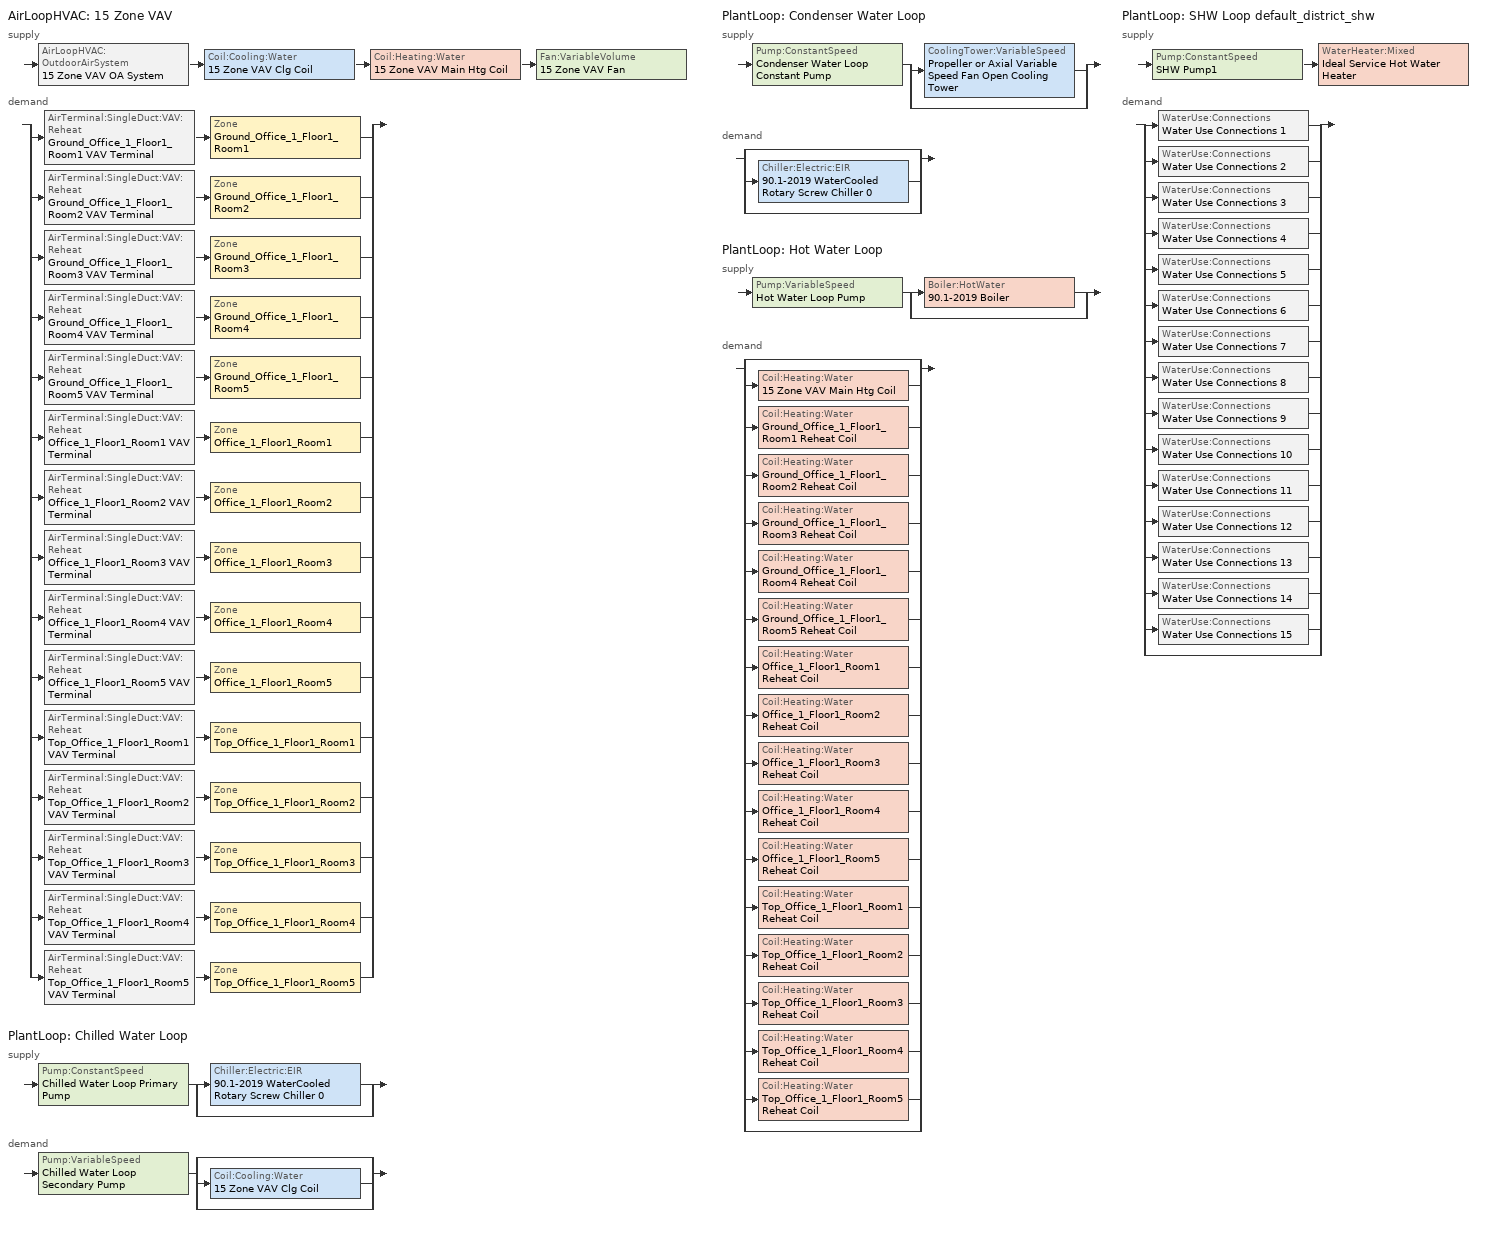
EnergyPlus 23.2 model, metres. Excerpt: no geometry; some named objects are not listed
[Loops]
AirLoopHVAC '15 Zone VAV'
 supply: AirLoopHVAC:OutdoorAirSystem '15 Zone VAV OA System' > Coil:Cooling:Water '15 Zone VAV Clg Coil' > Coil:Heating:Water '15 Zone VAV Main Htg Coil' > Fan:VariableVolume '15 Zone VAV Fan'
 demand: split
  | AirTerminal:SingleDuct:VAV:Reheat 'Ground_Office_1_Floor1_Room1 VAV Terminal' > Zone 'Ground_Office_1_Floor1_Room1'
  | AirTerminal:SingleDuct:VAV:Reheat 'Ground_Office_1_Floor1_Room2 VAV Terminal' > Zone 'Ground_Office_1_Floor1_Room2'
  | AirTerminal:SingleDuct:VAV:Reheat 'Ground_Office_1_Floor1_Room3 VAV Terminal' > Zone 'Ground_Office_1_Floor1_Room3'
  | AirTerminal:SingleDuct:VAV:Reheat 'Ground_Office_1_Floor1_Room4 VAV Terminal' > Zone 'Ground_Office_1_Floor1_Room4'
  | AirTerminal:SingleDuct:VAV:Reheat 'Ground_Office_1_Floor1_Room5 VAV Terminal' > Zone 'Ground_Office_1_Floor1_Room5'
  | AirTerminal:SingleDuct:VAV:Reheat 'Office_1_Floor1_Room1 VAV Terminal' > Zone 'Office_1_Floor1_Room1'
  | AirTerminal:SingleDuct:VAV:Reheat 'Office_1_Floor1_Room2 VAV Terminal' > Zone 'Office_1_Floor1_Room2'
  | AirTerminal:SingleDuct:VAV:Reheat 'Office_1_Floor1_Room3 VAV Terminal' > Zone 'Office_1_Floor1_Room3'
  | AirTerminal:SingleDuct:VAV:Reheat 'Office_1_Floor1_Room4 VAV Terminal' > Zone 'Office_1_Floor1_Room4'
  | AirTerminal:SingleDuct:VAV:Reheat 'Office_1_Floor1_Room5 VAV Terminal' > Zone 'Office_1_Floor1_Room5'
  | AirTerminal:SingleDuct:VAV:Reheat 'Top_Office_1_Floor1_Room1 VAV Terminal' > Zone 'Top_Office_1_Floor1_Room1'
  | AirTerminal:SingleDuct:VAV:Reheat 'Top_Office_1_Floor1_Room2 VAV Terminal' > Zone 'Top_Office_1_Floor1_Room2'
  | AirTerminal:SingleDuct:VAV:Reheat 'Top_Office_1_Floor1_Room3 VAV Terminal' > Zone 'Top_Office_1_Floor1_Room3'
  | AirTerminal:SingleDuct:VAV:Reheat 'Top_Office_1_Floor1_Room4 VAV Terminal' > Zone 'Top_Office_1_Floor1_Room4'
  | AirTerminal:SingleDuct:VAV:Reheat 'Top_Office_1_Floor1_Room5 VAV Terminal' > Zone 'Top_Office_1_Floor1_Room5'
PlantLoop 'Chilled Water Loop'
 supply: Pump:ConstantSpeed 'Chilled Water Loop Primary Pump' > split
  | Chiller:Electric:EIR '90.1-2019 WaterCooled  Rotary Screw Chiller 0'
  | bypass
 demand: Pump:VariableSpeed 'Chilled Water Loop Secondary Pump' > split
  | bypass
  | Coil:Cooling:Water '15 Zone VAV Clg Coil'
  | bypass
PlantLoop 'Condenser Water Loop'
 supply: Pump:ConstantSpeed 'Condenser Water Loop Constant Pump' > split
  | CoolingTower:VariableSpeed 'Propeller or Axial Variable Speed Fan Open Cooling Tower'
  | bypass
 demand: split
  | bypass
  | Chiller:Electric:EIR '90.1-2019 WaterCooled  Rotary Screw Chiller 0'
  | bypass
PlantLoop 'Hot Water Loop'
 supply: Pump:VariableSpeed 'Hot Water Loop Pump' > split
  | Boiler:HotWater '90.1-2019 Boiler'
  | bypass
 demand: split
  | bypass
  | Coil:Heating:Water '15 Zone VAV Main Htg Coil'
  | Coil:Heating:Water 'Ground_Office_1_Floor1_Room1 Reheat Coil'
  | Coil:Heating:Water 'Ground_Office_1_Floor1_Room2 Reheat Coil'
  | Coil:Heating:Water 'Ground_Office_1_Floor1_Room3 Reheat Coil'
  | Coil:Heating:Water 'Ground_Office_1_Floor1_Room4 Reheat Coil'
  | Coil:Heating:Water 'Ground_Office_1_Floor1_Room5 Reheat Coil'
  | Coil:Heating:Water 'Office_1_Floor1_Room1 Reheat Coil'
  | Coil:Heating:Water 'Office_1_Floor1_Room2 Reheat Coil'
  | Coil:Heating:Water 'Office_1_Floor1_Room3 Reheat Coil'
  | Coil:Heating:Water 'Office_1_Floor1_Room4 Reheat Coil'
  | Coil:Heating:Water 'Office_1_Floor1_Room5 Reheat Coil'
  | Coil:Heating:Water 'Top_Office_1_Floor1_Room1 Reheat Coil'
  | Coil:Heating:Water 'Top_Office_1_Floor1_Room2 Reheat Coil'
  | Coil:Heating:Water 'Top_Office_1_Floor1_Room3 Reheat Coil'
  | Coil:Heating:Water 'Top_Office_1_Floor1_Room4 Reheat Coil'
  | Coil:Heating:Water 'Top_Office_1_Floor1_Room5 Reheat Coil'
  | bypass
PlantLoop 'SHW Loop default_district_shw'
 supply: Pump:ConstantSpeed 'SHW Pump1' > WaterHeater:Mixed 'Ideal Service Hot Water Heater'
 demand: split
  | WaterUse:Connections 'Water Use Connections 1'
  | WaterUse:Connections 'Water Use Connections 2'
  | WaterUse:Connections 'Water Use Connections 3'
  | WaterUse:Connections 'Water Use Connections 4'
  | WaterUse:Connections 'Water Use Connections 5'
  | WaterUse:Connections 'Water Use Connections 6'
  | WaterUse:Connections 'Water Use Connections 7'
  | WaterUse:Connections 'Water Use Connections 8'
  | WaterUse:Connections 'Water Use Connections 9'
  | WaterUse:Connections 'Water Use Connections 10'
  | WaterUse:Connections 'Water Use Connections 11'
  | WaterUse:Connections 'Water Use Connections 12'
  | WaterUse:Connections 'Water Use Connections 13'
  | WaterUse:Connections 'Water Use Connections 14'
  | WaterUse:Connections 'Water Use Connections 15'
  | bypass
[ZoneControl:Thermostat] Temperature Difference Between Cutout And Setpoint {deltaC}=0
Name | Zone or ZoneList | Control Type Schedule | Control 1
Ground_Office_1_Floor1_Room1 Thermostat | Ground_Office_1_Floor1_Room1 | Ground_Office_1_Floor1_Room1 Thermostat Schedule | MediumOffice Building_Setpoint
Ground_Office_1_Floor1_Room2 Thermostat | Ground_Office_1_Floor1_Room2 | Ground_Office_1_Floor1_Room2 Thermostat Schedule | MediumOffice Building_Setpoint 1
Ground_Office_1_Floor1_Room3 Thermostat | Ground_Office_1_Floor1_Room3 | Ground_Office_1_Floor1_Room3 Thermostat Schedule | MediumOffice Building_Setpoint 2
Ground_Office_1_Floor1_Room4 Thermostat | Ground_Office_1_Floor1_Room4 | Ground_Office_1_Floor1_Room4 Thermostat Schedule | MediumOffice Building_Setpoint 3
Ground_Office_1_Floor1_Room5 Thermostat | Ground_Office_1_Floor1_Room5 | Ground_Office_1_Floor1_Room5 Thermostat Schedule | MediumOffice Building_Setpoint 4
Office_1_Floor1_Room1 Thermostat | Office_1_Floor1_Room1 | Office_1_Floor1_Room1 Thermostat Schedule | MediumOffice Building_Setpoint 5
Office_1_Floor1_Room2 Thermostat | Office_1_Floor1_Room2 | Office_1_Floor1_Room2 Thermostat Schedule | MediumOffice Building_Setpoint 6
Office_1_Floor1_Room3 Thermostat | Office_1_Floor1_Room3 | Office_1_Floor1_Room3 Thermostat Schedule | MediumOffice Building_Setpoint 7
Office_1_Floor1_Room4 Thermostat | Office_1_Floor1_Room4 | Office_1_Floor1_Room4 Thermostat Schedule | MediumOffice Building_Setpoint 8
Office_1_Floor1_Room5 Thermostat | Office_1_Floor1_Room5 | Office_1_Floor1_Room5 Thermostat Schedule | MediumOffice Building_Setpoint 9
Top_Office_1_Floor1_Room1 Thermostat | Top_Office_1_Floor1_Room1 | Top_Office_1_Floor1_Room1 Thermostat Schedule | MediumOffice Building_Setpoint 10
Top_Office_1_Floor1_Room2 Thermostat | Top_Office_1_Floor1_Room2 | Top_Office_1_Floor1_Room2 Thermostat Schedule | MediumOffice Building_Setpoint 11
Top_Office_1_Floor1_Room3 Thermostat | Top_Office_1_Floor1_Room3 | Top_Office_1_Floor1_Room3 Thermostat Schedule | MediumOffice Building_Setpoint 12
Top_Office_1_Floor1_Room4 Thermostat | Top_Office_1_Floor1_Room4 | Top_Office_1_Floor1_Room4 Thermostat Schedule | MediumOffice Building_Setpoint 13
Top_Office_1_Floor1_Room5 Thermostat | Top_Office_1_Floor1_Room5 | Top_Office_1_Floor1_Room5 Thermostat Schedule | MediumOffice Building_Setpoint 14
[ThermostatSetpoint:DualSetpoint] Heating Setpoint Temperature Schedule=MediumOffice Building_Setpoint_HtgSetp Schedule; Cooling Setpoint Temperature Schedule=MediumOffice Building_Setpoint_ClgSetp Schedule
MediumOffice Building_Setpoint; MediumOffice Building_Setpoint 1; MediumOffice Building_Setpoint 2; MediumOffice Building_Setpoint 3; MediumOffice Building_Setpoint 4; MediumOffice Building_Setpoint 5; MediumOffice Building_Setpoint 6; MediumOffice Building_Setpoint 7; MediumOffice Building_Setpoint 8; MediumOffice Building_Setpoint 9; MediumOffice Building_Setpoint 10; MediumOffice Building_Setpoint 11; MediumOffice Building_Setpoint 12; MediumOffice Building_Setpoint 13; MediumOffice Building_Setpoint 14
[AirTerminal:SingleDuct:VAV:Reheat] Availability Schedule=Always On Discrete; Maximum Air Flow Rate {m3/s}=Autosize; Zone Minimum Air Flow Input Method=Constant; Constant Minimum Air Flow Fraction=0.2; Fixed Minimum Air Flow Rate {m3/s}=0; Maximum Hot Water or Steam Flow Rate {m3/s}=Autosize; Minimum Hot Water or Steam Flow Rate {m3/s}=0; Convergence Tolerance=0.001; Damper Heating Action=Normal; Maximum Flow per Zone Floor Area During Reheat {m3/s-m2}=Autocalculate; Maximum Flow Fraction During Reheat=Autocalculate; Maximum Reheat Air Temperature {C}=40
Name | Reheat Coil
Ground_Office_1_Floor1_Room1 VAV Terminal | Ground_Office_1_Floor1_Room1 Reheat Coil
Ground_Office_1_Floor1_Room2 VAV Terminal | Ground_Office_1_Floor1_Room2 Reheat Coil
Ground_Office_1_Floor1_Room3 VAV Terminal | Ground_Office_1_Floor1_Room3 Reheat Coil
Ground_Office_1_Floor1_Room4 VAV Terminal | Ground_Office_1_Floor1_Room4 Reheat Coil
Ground_Office_1_Floor1_Room5 VAV Terminal | Ground_Office_1_Floor1_Room5 Reheat Coil
Office_1_Floor1_Room1 VAV Terminal | Office_1_Floor1_Room1 Reheat Coil
Office_1_Floor1_Room2 VAV Terminal | Office_1_Floor1_Room2 Reheat Coil
Office_1_Floor1_Room3 VAV Terminal | Office_1_Floor1_Room3 Reheat Coil
Office_1_Floor1_Room4 VAV Terminal | Office_1_Floor1_Room4 Reheat Coil
Office_1_Floor1_Room5 VAV Terminal | Office_1_Floor1_Room5 Reheat Coil
Top_Office_1_Floor1_Room1 VAV Terminal | Top_Office_1_Floor1_Room1 Reheat Coil
Top_Office_1_Floor1_Room2 VAV Terminal | Top_Office_1_Floor1_Room2 Reheat Coil
Top_Office_1_Floor1_Room3 VAV Terminal | Top_Office_1_Floor1_Room3 Reheat Coil
Top_Office_1_Floor1_Room4 VAV Terminal | Top_Office_1_Floor1_Room4 Reheat Coil
Top_Office_1_Floor1_Room5 VAV Terminal | Top_Office_1_Floor1_Room5 Reheat Coil
[Coil:Heating:Water] Availability Schedule=Always On Discrete; U-Factor Times Area Value {W/K}=Autosize; Maximum Water Flow Rate {m3/s}=Autosize; Performance Input Method=UFactorTimesAreaAndDesignWaterFlowRate; Rated Capacity {W}=Autosize; Rated Inlet Water Temperature {C}=82.2222; Rated Outlet Water Temperature {C}=71.1111; Rated Ratio for Air and Water Convection=0.5
Name | Rated Inlet Air Temperature {C} | Rated Outlet Air Temperature {C}
Ground_Office_1_Floor1_Room1 Reheat Coil; Ground_Office_1_Floor1_Room2 Reheat Coil; Ground_Office_1_Floor1_Room3 Reheat Coil; Ground_Office_1_Floor1_Room4 Reheat Coil; Ground_Office_1_Floor1_Room5 Reheat Coil; Office_1_Floor1_Room1 Reheat Coil; Office_1_Floor1_Room2 Reheat Coil; Office_1_Floor1_Room3 Reheat Coil; Office_1_Floor1_Room4 Reheat Coil; Office_1_Floor1_Room5 Reheat Coil; Top_Office_1_Floor1_Room1 Reheat Coil; Top_Office_1_Floor1_Room2 Reheat Coil; Top_Office_1_Floor1_Room3 Reheat Coil; Top_Office_1_Floor1_Room4 Reheat Coil; Top_Office_1_Floor1_Room5 Reheat Coil | 12.7778 | 40
15 Zone VAV Main Htg Coil | 7.22222 | 12.7778
[Zone equipment]
Ground_Office_1_Floor1_Room1: Ground_Office_1_Floor1_Room1 VAV Terminal
Ground_Office_1_Floor1_Room2: Ground_Office_1_Floor1_Room2 VAV Terminal
Ground_Office_1_Floor1_Room3: Ground_Office_1_Floor1_Room3 VAV Terminal
Ground_Office_1_Floor1_Room4: Ground_Office_1_Floor1_Room4 VAV Terminal
Ground_Office_1_Floor1_Room5: Ground_Office_1_Floor1_Room5 VAV Terminal
Office_1_Floor1_Room1: Office_1_Floor1_Room1 VAV Terminal
Office_1_Floor1_Room2: Office_1_Floor1_Room2 VAV Terminal
Office_1_Floor1_Room3: Office_1_Floor1_Room3 VAV Terminal
Office_1_Floor1_Room4: Office_1_Floor1_Room4 VAV Terminal
Office_1_Floor1_Room5: Office_1_Floor1_Room5 VAV Terminal
Top_Office_1_Floor1_Room1: Top_Office_1_Floor1_Room1 VAV Terminal
Top_Office_1_Floor1_Room2: Top_Office_1_Floor1_Room2 VAV Terminal
Top_Office_1_Floor1_Room3: Top_Office_1_Floor1_Room3 VAV Terminal
Top_Office_1_Floor1_Room4: Top_Office_1_Floor1_Room4 VAV Terminal
Top_Office_1_Floor1_Room5: Top_Office_1_Floor1_Room5 VAV Terminal
[Sizing:Zone] Zone Cooling Design Supply Air Temperature Input Method=SupplyAirTemperature; Zone Cooling Design Supply Air Temperature {C}=12.7778; Zone Cooling Design Supply Air Temperature Difference {deltaC}=11.11; Zone Heating Design Supply Air Temperature Input Method=SupplyAirTemperature; Zone Heating Design Supply Air Temperature {C}=40; Zone Heating Design Supply Air Temperature Difference {deltaC}=11.11; Zone Cooling Design Supply Air Humidity Ratio {kgWater/kgDryAir}=0.0085; Zone Heating Design Supply Air Humidity Ratio {kgWater/kgDryAir}=0.008; Cooling Design Air Flow Method=DesignDayWithLimit; Cooling Design Air Flow Rate {m3/s}=0; Cooling Minimum Air Flow per Zone Floor Area {m3/s-m2}=0.000762; Cooling Minimum Air Flow {m3/s}=0; Cooling Minimum Air Flow Fraction=0; Heating Design Air Flow Method=DesignDay; Heating Design Air Flow Rate {m3/s}=0; Heating Maximum Air Flow per Zone Floor Area {m3/s-m2}=0.002032; Heating Maximum Air Flow {m3/s}=0.141576; Heating Maximum Air Flow Fraction=0.3; Account for Dedicated Outdoor Air System=No; Zone Load Sizing Method=Sensible Load Only No Latent Load; Zone Latent Cooling Design Supply Air Humidity Ratio Input Method=HumidityRatioDifference; Zone Cooling Design Supply Air Humidity Ratio Difference {kgWater/kgDryAir}=0.005; Zone Latent Heating Design Supply Air Humidity Ratio Input Method=HumidityRatioDifference; Zone Humidification Design Supply Air Humidity Ratio Difference {kgWater/kgDryAir}=0.005
Name | Design Specification Outdoor Air Object
Ground_Office_1_Floor1_Room1 | Ground_Office_1_Floor1_Room1 DSOA Space List
Ground_Office_1_Floor1_Room2 | Ground_Office_1_Floor1_Room2 DSOA Space List
Ground_Office_1_Floor1_Room3 | Ground_Office_1_Floor1_Room3 DSOA Space List
Ground_Office_1_Floor1_Room4 | Ground_Office_1_Floor1_Room4 DSOA Space List
Ground_Office_1_Floor1_Room5 | Ground_Office_1_Floor1_Room5 DSOA Space List
Office_1_Floor1_Room1 | Office_1_Floor1_Room1 DSOA Space List
Office_1_Floor1_Room2 | Office_1_Floor1_Room2 DSOA Space List
Office_1_Floor1_Room3 | Office_1_Floor1_Room3 DSOA Space List
Office_1_Floor1_Room4 | Office_1_Floor1_Room4 DSOA Space List
Office_1_Floor1_Room5 | Office_1_Floor1_Room5 DSOA Space List
Top_Office_1_Floor1_Room1 | Top_Office_1_Floor1_Room1 DSOA Space List
Top_Office_1_Floor1_Room2 | Top_Office_1_Floor1_Room2 DSOA Space List
Top_Office_1_Floor1_Room3 | Top_Office_1_Floor1_Room3 DSOA Space List
Top_Office_1_Floor1_Room4 | Top_Office_1_Floor1_Room4 DSOA Space List
Top_Office_1_Floor1_Room5 | Top_Office_1_Floor1_Room5 DSOA Space List
[Controller:MechanicalVentilation]
15 Zone VAV Vent Controller: Availability Schedule=Always On Discrete; Demand Controlled Ventilation=No; System Outdoor Air Method=ZoneSum; Zone or ZoneList Name 1=Ground_Office_1_Floor1_Room1; Design Specification Outdoor Air Object Name 1=MediumOffice Building_Ventilation; Zone or ZoneList Name 2=Ground_Office_1_Floor1_Room2; Design Specification Outdoor Air Object Name 2=MediumOffice Building_Ventilation; Zone or ZoneList Name 3=Ground_Office_1_Floor1_Room3; Design Specification Outdoor Air Object Name 3=MediumOffice Building_Ventilation; Zone or ZoneList Name 4=Ground_Office_1_Floor1_Room4; Design Specification Outdoor Air Object Name 4=MediumOffice Building_Ventilation; Zone or ZoneList Name 5=Ground_Office_1_Floor1_Room5; Design Specification Outdoor Air Object Name 5=MediumOffice Building_Ventilation; Zone or ZoneList Name 6=Office_1_Floor1_Room1; Design Specification Outdoor Air Object Name 6=MediumOffice Building_Ventilation; Zone or ZoneList Name 7=Office_1_Floor1_Room2; Design Specification Outdoor Air Object Name 7=MediumOffice Building_Ventilation; Zone or ZoneList Name 8=Office_1_Floor1_Room3; Design Specification Outdoor Air Object Name 8=MediumOffice Building_Ventilation; Zone or ZoneList Name 9=Office_1_Floor1_Room4; Design Specification Outdoor Air Object Name 9=MediumOffice Building_Ventilation; Zone or ZoneList Name 10=Office_1_Floor1_Room5; Design Specification Outdoor Air Object Name 10=MediumOffice Building_Ventilation; Zone or ZoneList Name 11=Top_Office_1_Floor1_Room1; Design Specification Outdoor Air Object Name 11=MediumOffice Building_Ventilation; Zone or ZoneList Name 12=Top_Office_1_Floor1_Room2; Design Specification Outdoor Air Object Name 12=MediumOffice Building_Ventilation; Zone or ZoneList Name 13=Top_Office_1_Floor1_Room3; Design Specification Outdoor Air Object Name 13=MediumOffice Building_Ventilation; Zone or ZoneList Name 14=Top_Office_1_Floor1_Room4; Design Specification Outdoor Air Object Name 14=MediumOffice Building_Ventilation; Zone or ZoneList Name 15=Top_Office_1_Floor1_Room5; Design Specification Outdoor Air Object Name 15=MediumOffice Building_Ventilation
[DesignSpecification:OutdoorAir]
MediumOffice Building_Ventilation: Outdoor Air Method=Sum; Outdoor Air Flow per Person {m3/s-person}=0.00175762; Outdoor Air Flow per Zone Floor Area {m3/s-m2}=0.000336663; Outdoor Air Flow per Zone {m3/s}=0; Outdoor Air Flow Air Changes per Hour {1/hr}=0
[DesignSpecification:OutdoorAir:SpaceList] Space Design Specification Outdoor Air Object Name 1=MediumOffice Building_Ventilation
Name | Space Name 1
Ground_Office_1_Floor1_Room1 DSOA Space List | Ground_Office_1_Floor1_Room1_Space
Ground_Office_1_Floor1_Room2 DSOA Space List | Ground_Office_1_Floor1_Room2_Space
Ground_Office_1_Floor1_Room3 DSOA Space List | Ground_Office_1_Floor1_Room3_Space
Ground_Office_1_Floor1_Room4 DSOA Space List | Ground_Office_1_Floor1_Room4_Space
Ground_Office_1_Floor1_Room5 DSOA Space List | Ground_Office_1_Floor1_Room5_Space
Office_1_Floor1_Room1 DSOA Space List | Office_1_Floor1_Room1_Space
Office_1_Floor1_Room2 DSOA Space List | Office_1_Floor1_Room2_Space
Office_1_Floor1_Room3 DSOA Space List | Office_1_Floor1_Room3_Space
Office_1_Floor1_Room4 DSOA Space List | Office_1_Floor1_Room4_Space
Office_1_Floor1_Room5 DSOA Space List | Office_1_Floor1_Room5_Space
Top_Office_1_Floor1_Room1 DSOA Space List | Top_Office_1_Floor1_Room1_Space
Top_Office_1_Floor1_Room2 DSOA Space List | Top_Office_1_Floor1_Room2_Space
Top_Office_1_Floor1_Room3 DSOA Space List | Top_Office_1_Floor1_Room3_Space
Top_Office_1_Floor1_Room4 DSOA Space List | Top_Office_1_Floor1_Room4_Space
Top_Office_1_Floor1_Room5 DSOA Space List | Top_Office_1_Floor1_Room5_Space
[AirLoopHVAC]
15 Zone VAV: Design Supply Air Flow Rate {m3/s}=AutoSize; Design Return Air Flow Fraction of Supply Air Flow=1
[Sizing:System]
15 Zone VAV: Type of Load to Size On=Sensible; Design Outdoor Air Flow Rate {m3/s}=Autosize; Central Heating Maximum System Air Flow Ratio=0.3; Preheat Design Temperature {C}=7.22222; Preheat Design Humidity Ratio {kgWater/kgDryAir}=0.008; Precool Design Temperature {C}=12.7778; Precool Design Humidity Ratio {kgWater/kgDryAir}=0.008; Central Cooling Design Supply Air Temperature {C}=12.7778; Central Heating Design Supply Air Temperature {C}=12.7778; Type of Zone Sum to Use=Coincident; 100% Outdoor Air in Cooling=No; 100% Outdoor Air in Heating=No; Central Cooling Design Supply Air Humidity Ratio {kgWater/kgDryAir}=0.0085; Central Heating Design Supply Air Humidity Ratio {kgWater/kgDryAir}=0.008; Cooling Supply Air Flow Rate Method=DesignDay; Cooling Supply Air Flow Rate {m3/s}=0; Cooling Supply Air Flow Rate Per Floor Area {m3/s-m2}=0.00996765; Cooling Fraction of Autosized Cooling Supply Air Flow Rate=1; Cooling Supply Air Flow Rate Per Unit Cooling Capacity {m3/s-W}=3.94755e-05; Heating Supply Air Flow Rate Method=DesignDay; Heating Supply Air Flow Rate {m3/s}=0; Heating Supply Air Flow Rate Per Floor Area {m3/s-m2}=0.00996765; Heating Fraction of Autosized Heating Supply Air Flow Rate=1; Heating Fraction of Autosized Cooling Supply Air Flow Rate=1; Heating Supply Air Flow Rate Per Unit Heating Capacity {m3/s-W}=3.15882e-05; System Outdoor Air Method=ZoneSum; Zone Maximum Outdoor Air Fraction=1; Cooling Design Capacity Method=CoolingDesignCapacity; Cooling Design Capacity {W}=Autosize; Cooling Design Capacity Per Floor Area {W/m2}=234.7; Fraction of Autosized Cooling Design Capacity=1; Heating Design Capacity Method=HeatingDesignCapacity; Heating Design Capacity {W}=Autosize; Heating Design Capacity Per Floor Area {W/m2}=157; Fraction of Autosized Heating Design Capacity=1; Central Cooling Capacity Control Method=OnOff; Occupant Diversity=Autosize
[Controller:WaterCoil] Control Variable=Temperature; Actuator Variable=Flow; Maximum Actuated Flow {m3/s}=Autosize; Minimum Actuated Flow {m3/s}=0
Name | Action | Controller Convergence Tolerance {deltaC}
15 Zone VAV Clg Coil Controller | Reverse | Autosize
15 Zone VAV Main Htg Coil Controller | Normal | 0.1
[Controller:OutdoorAir]
15 Zone VAV OA Controller: Minimum Outdoor Air Flow Rate {m3/s}=Autosize; Maximum Outdoor Air Flow Rate {m3/s}=Autosize; Economizer Control Type=NoEconomizer; Economizer Control Action Type=ModulateFlow; Economizer Maximum Limit Dry-Bulb Temperature {C}=28; Economizer Maximum Limit Enthalpy {J/kg}=64000; Lockout Type=NoLockout; Minimum Limit Type=FixedMinimum; Mechanical Ventilation Controller=15 Zone VAV Vent Controller; High Humidity Control=No; Control High Indoor Humidity Based on Outdoor Humidity Ratio=Yes; Heat Recovery Bypass Control Type=BypassWhenWithinEconomizerLimits; Economizer Operation Staging=InterlockedWithMechanicalCooling
[SetpointManager:MixedAir] Control Variable=Temperature
Name | Setpoint Node or NodeList
15 Zone VAV Mixed Air Node OS Default SPM | 15 Zone VAV Mixed Air Node
15 Zone VAV Clg Coil Outlet Air Node OS Default SPM | 15 Zone VAV Clg Coil Outlet Air Node
15 Zone VAV Main Htg Coil Outlet Air Node OS Default SPM | 15 Zone VAV Main Htg Coil Outlet Air Node
[Coil:Cooling:Water]
15 Zone VAV Clg Coil: Availability Schedule=Always On Discrete; Design Water Flow Rate {m3/s}=Autosize; Design Air Flow Rate {m3/s}=Autosize; Design Inlet Water Temperature {C}=Autosize; Design Inlet Air Temperature {C}=Autosize; Design Outlet Air Temperature {C}=Autosize; Design Inlet Air Humidity Ratio {kgWater/kgDryAir}=Autosize; Design Outlet Air Humidity Ratio {kgWater/kgDryAir}=Autosize; Type of Analysis=SimpleAnalysis; Heat Exchanger Configuration=CrossFlow
[Fan:VariableVolume]
15 Zone VAV Fan: Availability Schedule=Always On Discrete; Fan Total Efficiency=0.616556; Pressure Rise {Pa}=996.356; Maximum Flow Rate {m3/s}=AutoSize; Fan Power Minimum Flow Rate Input Method=Fraction; Fan Power Minimum Flow Fraction=0.25; Fan Power Minimum Air Flow Rate {m3/s}=0; Motor Efficiency=0.895; Motor In Airstream Fraction=1; Fan Power Coefficient 1=0.0407599; Fan Power Coefficient 2=0.088045; Fan Power Coefficient 3=-0.0729261; Fan Power Coefficient 4=0.94374; Fan Power Coefficient 5=0
[SetpointManager:Scheduled] Control Variable=Temperature
Name | Schedule | Setpoint Node or NodeList
15 Zone VAV Supply Air Setpoint Manager | Supply Air Temp - 55.0F | 15 Zone VAV Supply Outlet Node
Chilled Water Loop Setpoint Manager | Chilled Water Loop Temp - 44F | Chilled Water Loop Supply Outlet Node
Hot Water Loop Setpoint Manager | Hot Water Loop Temp - 180F | Hot Water Loop Supply Outlet Node
Setpoint Manager Scheduled 1 | 60C Hot Water
[PlantLoop] Fluid Type=Water; Maximum Loop Flow Rate {m3/s}=Autosize; Minimum Loop Flow Rate {m3/s}=0; Plant Loop Volume {m3}=Autocalculate; Load Distribution Scheme=Optimal; Plant Loop Demand Calculation Scheme=SingleSetpoint
Name | Plant Equipment Operation Scheme | Maximum Loop Temperature {C} | Minimum Loop Temperature {C} | Common Pipe Simulation
Chilled Water Loop | Chilled Water Loop Operation Schemes | 40 | 1 | CommonPipe
Condenser Water Loop | Condenser Water Loop Operation Schemes | 80 | 5 | None
Hot Water Loop | Hot Water Loop Operation Schemes | 100 | 10 | None
SHW Loop default_district_shw | SHW Loop default_district_shw Operation Schemes | 60 | 10 | None
[Sizing:Plant]
Name | Loop Type | Design Loop Exit Temperature {C} | Loop Design Temperature Difference {deltaC} | Sizing Option | Zone Timesteps in Averaging Window | Coincident Sizing Factor Mode
Chilled Water Loop | Cooling | 6.66667 | 5.61111 | NonCoincident | 1 | None
Condenser Water Loop | Condenser | 29.4444 | 5.55556 | Coincident | 6 | GlobalCoolingSizingFactor
Hot Water Loop | Heating | 82.2222 | 11.1111 | NonCoincident | 1 | None
SHW Loop default_district_shw | Heating | 60 | 5 | NonCoincident | 1 | None
[Pump:ConstantSpeed] Design Flow Rate {m3/s}=Autosize; Design Power Consumption {W}=Autosize; Motor Efficiency=0.9; Fraction of Motor Inefficiencies to Fluid Stream=0; Pump Control Type=Intermittent; Design Power Sizing Method=PowerPerFlowPerPressure; Design Electric Power per Unit Flow Rate {W/(m3/s)}=348701.1; Design Shaft Power per Unit Flow Rate per Unit Head {W-s/m3-Pa}=1.28205
Name | Design Pump Head {Pa}
Chilled Water Loop Primary Pump | 44836
Condenser Water Loop Constant Pump | 148557
SHW Pump1 | 29891
[Chiller:Electric:EIR]
90.1-2019 WaterCooled  Rotary Screw Chiller 0: Reference Capacity {W}=Autosize; Reference COP {W/W}=5.76557; Reference Leaving Chilled Water Temperature {C}=6.66667; Reference Entering Condenser Fluid Temperature {C}=35; Reference Chilled Water Flow Rate {m3/s}=Autosize; Reference Condenser Fluid Flow Rate {m3/s}=Autosize; Cooling Capacity Function of Temperature Curve=ChlrWtrPosDispPathAAllQRatio_fTchwsTcwsSI; Electric Input to Cooling Output Ratio Function of Temperature Curve=ChlrWtrPosDispPathAAllEIRRatio_fTchwsTcwsSI; Electric Input to Cooling Output Ratio Function of Part Load Ratio Curve=ChlrWtrPosDispPathAAllEIRRatio_fQRatio; Minimum Part Load Ratio=0.15; Maximum Part Load Ratio=1; Optimum Part Load Ratio=1; Minimum Unloading Ratio=0.25; Condenser Type=WaterCooled; Condenser Fan Power Ratio {W/W}=0; Fraction of Compressor Electric Consumption Rejected by Condenser=1; Leaving Chilled Water Lower Temperature Limit {C}=2.22222; Chiller Flow Mode=ConstantFlow; Sizing Factor=1; Basin Heater Capacity {W/K}=0; Basin Heater Setpoint Temperature {C}=10; Condenser Heat Recovery Relative Capacity Fraction=1
[Pump:VariableSpeed] Design Maximum Flow Rate {m3/s}=Autosize; Design Power Consumption {W}=Autosize; Motor Efficiency=0.9; Fraction of Motor Inefficiencies to Fluid Stream=0; Coefficient 1 of the Part Load Performance Curve=0; Design Minimum Flow Rate {m3/s}=0; Pump Control Type=Intermittent; Skin Loss Radiative Fraction=0.5; Design Power Sizing Method=PowerPerFlowPerPressure; Design Electric Power per Unit Flow Rate {W/(m3/s)}=348701.1; Design Shaft Power per Unit Flow Rate per Unit Head {W/((m3/s)-Pa)}=1.28205; Design Minimum Flow Rate Fraction=0
Name | Design Pump Head {Pa} | Coefficient 2 of the Part Load Performance Curve | Coefficient 3 of the Part Load Performance Curve | Coefficient 4 of the Part Load Performance Curve
Chilled Water Loop Secondary Pump | 134508 | 0.0205 | 0.4101 | 0.5753
Hot Water Loop Pump | 179344 | 1 | 0 | 0
[PlantEquipmentOperationSchemes] Control Scheme Schedule Name 1=Always On Discrete
Name | Control Scheme Object Type 1 | Control Scheme Name 1
Chilled Water Loop Operation Schemes | PlantEquipmentOperation:CoolingLoad | Chilled Water Loop Cooling Operation Scheme
Condenser Water Loop Operation Schemes | PlantEquipmentOperation:CoolingLoad | Condenser Water Loop Cooling Operation Scheme
Hot Water Loop Operation Schemes | PlantEquipmentOperation:HeatingLoad | Hot Water Loop Heating Operation Scheme
SHW Loop default_district_shw Operation Schemes | PlantEquipmentOperation:HeatingLoad | SHW Loop default_district_shw Heating Operation Scheme
[PlantEquipmentOperation:CoolingLoad] Load Range Lower Limit 1 {W}=0; Load Range Upper Limit 1 {W}=1000000000
Name | Range Equipment List Name 1
Chilled Water Loop Cooling Operation Scheme | Chilled Water Loop Cooling Equipment List
Condenser Water Loop Cooling Operation Scheme | Condenser Water Loop Cooling Equipment List
[PlantEquipmentList]
Chilled Water Loop Cooling Equipment List: Chiller:Electric:EIR, 90.1-2019 WaterCooled  Rotary Screw Chiller 0
Condenser Water Loop Cooling Equipment List: CoolingTower:VariableSpeed, Propeller or Axial Variable Speed Fan Open Cooling Tower
Hot Water Loop Heating Equipment List: Boiler:HotWater, 90.1-2019 Boiler
SHW Loop default_district_shw Heating Equipment List: WaterHeater:Mixed, Ideal Service Hot Water Heater
[CoolingTower:VariableSpeed]
Propeller or Axial Variable Speed Fan Open Cooling Tower: Model Type=CoolToolsCrossFlow; Design Inlet Air Wet-Bulb Temperature {C}=23.8; Design Approach Temperature {deltaC}=5.55556; Design Range Temperature {deltaC}=5.55556; Design Water Flow Rate {m3/s}=Autosize; Design Air Flow Rate {m3/s}=Autosize; Design Fan Power {W}=Autosize; Fan Power Ratio Function of Air Flow Rate Ratio Curve=VSD-TWR-FAN-FPLR; Minimum Air Flow Rate Ratio=0.2; Fraction of Tower Capacity in Free Convection Regime=0.125; Basin Heater Capacity {W/K}=0; Basin Heater Setpoint Temperature {C}=2; Evaporation Loss Mode=SaturatedExit; Evaporation Loss Factor {percent/K}=0.2; Drift Loss Percent {percent}=0.008; Blowdown Calculation Mode=ConcentrationRatio; Blowdown Concentration Ratio=3; Number of Cells=1; Cell Control=MinimalCell; Sizing Factor=1
[SetpointManager:FollowOutdoorAirTemperature]
Condenser Water Loop Setpoint Manager Follow OATwb with 10.0F Approach: Control Variable=Temperature; Reference Temperature Type=OutdoorAirWetBulb; Offset Temperature Difference {deltaC}=5.55556; Maximum Setpoint Temperature {C}=29.3556; Minimum Setpoint Temperature {C}=21.1111; Setpoint Node or NodeList=Condenser Water Loop Supply Outlet Node
[Boiler:HotWater]
90.1-2019 Boiler: Fuel Type=NaturalGas; Nominal Capacity {W}=Autosize; Nominal Thermal Efficiency=0.84; Efficiency Curve Temperature Evaluation Variable=LeavingBoiler; Normalized Boiler Efficiency Curve=Boiler with No Minimum Turndown; Design Water Flow Rate {m3/s}=Autosize; Minimum Part Load Ratio=0; Maximum Part Load Ratio=1.2; Optimum Part Load Ratio=1; Water Outlet Upper Temperature Limit {C}=95; Boiler Flow Mode=LeavingSetpointModulated; On Cycle Parasitic Electric Load {W}=0; Sizing Factor=1; Off Cycle Parasitic Fuel Load {W}=0
[PlantEquipmentOperation:HeatingLoad] Load Range Lower Limit 1 {W}=0; Load Range Upper Limit 1 {W}=1000000000
Name | Range Equipment List Name 1
Hot Water Loop Heating Operation Scheme | Hot Water Loop Heating Equipment List
SHW Loop default_district_shw Heating Operation Scheme | SHW Loop default_district_shw Heating Equipment List
[WaterHeater:Mixed]
Ideal Service Hot Water Heater: Tank Volume {m3}=0; Setpoint Temperature Schedule=Schedule Ruleset 2; Deadband Temperature Difference {deltaC}=2; Maximum Temperature Limit {C}=82.22; Heater Control Type=Modulate; Heater Maximum Capacity {W}=1000000; Heater Ignition Minimum Flow Rate {m3/s}=0; Heater Ignition Delay {s}=0; Heater Fuel Type=DistrictHeatingWater; Heater Thermal Efficiency=1; Off Cycle Parasitic Fuel Consumption Rate {W}=20; Off Cycle Parasitic Fuel Type=DistrictHeatingWater; Off Cycle Parasitic Heat Fraction to Tank=0.8; On Cycle Parasitic Fuel Consumption Rate {W}=0; On Cycle Parasitic Fuel Type=DistrictHeatingWater; On Cycle Parasitic Heat Fraction to Tank=0; Ambient Temperature Indicator=Schedule; Ambient Temperature Schedule=22C Ambient Condition; Off Cycle Loss Coefficient to Ambient Temperature {W/K}=0; Off Cycle Loss Fraction to Zone=1; On Cycle Loss Coefficient to Ambient Temperature {W/K}=0; On Cycle Loss Fraction to Zone=1; Use Side Effectiveness=1; Source Side Effectiveness=1; Use Side Design Flow Rate {m3/s}=Autosize; Source Side Design Flow Rate {m3/s}=Autosize; Indirect Water Heating Recovery Time {hr}=1.5; Source Side Flow Control Mode=IndirectHeatPrimarySetpoint
[WaterHeater:Sizing]
Ideal Service Hot Water Heater: Design Mode=PeakDraw; Time Storage Can Meet Peak Draw {hr}=0.538503; Time for Tank Recovery {hr}=0; Nominal Tank Volume for Autosizing Plant Connections {m3}=1
[WaterUse:Connections] Hot Water Supply Temperature Schedule=60.0C Hot Water; Drain Water Heat Exchanger Type=None; Drain Water Heat Exchanger Destination=Plant
Name | Water Use Equipment Name 1
Water Use Connections 1 | MediumOffice Building_Service Hot Water..Ground_Office_1_Floor1_Room1
Water Use Connections 2 | MediumOffice Building_Service Hot Water..Ground_Office_1_Floor1_Room2
Water Use Connections 3 | MediumOffice Building_Service Hot Water..Ground_Office_1_Floor1_Room3
Water Use Connections 4 | MediumOffice Building_Service Hot Water..Ground_Office_1_Floor1_Room4
Water Use Connections 5 | MediumOffice Building_Service Hot Water..Ground_Office_1_Floor1_Room5
Water Use Connections 6 | MediumOffice Building_Service Hot Water..Office_1_Floor1_Room1
Water Use Connections 7 | MediumOffice Building_Service Hot Water..Office_1_Floor1_Room2
Water Use Connections 8 | MediumOffice Building_Service Hot Water..Office_1_Floor1_Room3
Water Use Connections 9 | MediumOffice Building_Service Hot Water..Office_1_Floor1_Room4
Water Use Connections 10 | MediumOffice Building_Service Hot Water..Office_1_Floor1_Room5
Water Use Connections 11 | MediumOffice Building_Service Hot Water..Top_Office_1_Floor1_Room1
Water Use Connections 12 | MediumOffice Building_Service Hot Water..Top_Office_1_Floor1_Room2
Water Use Connections 13 | MediumOffice Building_Service Hot Water..Top_Office_1_Floor1_Room3
Water Use Connections 14 | MediumOffice Building_Service Hot Water..Top_Office_1_Floor1_Room4
Water Use Connections 15 | MediumOffice Building_Service Hot Water..Top_Office_1_Floor1_Room5
[WaterUse:Equipment] Flow Rate Fraction Schedule=MediumOffice Building_Service Hot Water Schedule; Target Temperature Schedule=60.0C Hot Water; Sensible Fraction Schedule=0.2 Hot Water Sensible Fraction; Latent Fraction Schedule=0.05 Hot Water Latent Fraction
Name | Peak Flow Rate {m3/s} | Zone
MediumOffice Building_Service Hot Water..Ground_Office_1_Floor1_Room1 | 4.16077e-06 | Ground_Office_1_Floor1_Room1
MediumOffice Building_Service Hot Water..Ground_Office_1_Floor1_Room2 | 1.00456e-05 | Ground_Office_1_Floor1_Room2
MediumOffice Building_Service Hot Water..Ground_Office_1_Floor1_Room3 | 4.16079e-06 | Ground_Office_1_Floor1_Room3
MediumOffice Building_Service Hot Water..Ground_Office_1_Floor1_Room4 | 1.00456e-05 | Ground_Office_1_Floor1_Room4
MediumOffice Building_Service Hot Water..Ground_Office_1_Floor1_Room5 | 2.57031e-05 | Ground_Office_1_Floor1_Room5
MediumOffice Building_Service Hot Water..Office_1_Floor1_Room1 | 4.16077e-06 | Office_1_Floor1_Room1
MediumOffice Building_Service Hot Water..Office_1_Floor1_Room2 | 1.00456e-05 | Office_1_Floor1_Room2
MediumOffice Building_Service Hot Water..Office_1_Floor1_Room3 | 4.16079e-06 | Office_1_Floor1_Room3
MediumOffice Building_Service Hot Water..Office_1_Floor1_Room4 | 1.00456e-05 | Office_1_Floor1_Room4
MediumOffice Building_Service Hot Water..Office_1_Floor1_Room5 | 2.57031e-05 | Office_1_Floor1_Room5
MediumOffice Building_Service Hot Water..Top_Office_1_Floor1_Room1 | 4.16077e-06 | Top_Office_1_Floor1_Room1
MediumOffice Building_Service Hot Water..Top_Office_1_Floor1_Room2 | 1.00456e-05 | Top_Office_1_Floor1_Room2
MediumOffice Building_Service Hot Water..Top_Office_1_Floor1_Room3 | 4.16079e-06 | Top_Office_1_Floor1_Room3
MediumOffice Building_Service Hot Water..Top_Office_1_Floor1_Room4 | 1.00456e-05 | Top_Office_1_Floor1_Room4
MediumOffice Building_Service Hot Water..Top_Office_1_Floor1_Room5 | 2.57031e-05 | Top_Office_1_Floor1_Room5
[Schedule:Day:Interval]
MediumOffice Building_Setpoint_HtgSetp Schedule_Sunday; MediumOffice Building_Setpoint_HtgSetp Schedule_SmrDsn 1; MediumOffice Building_Setpoint_HtgSetp Schedule_Hol 1: No, 24:00, 15.6
Schedule Day 1: No, 05:00, 15.6, 06:00, 17.8, 07:00, 20, 22:00, 21, 24:00, 15.6
Schedule Day 2: No, 05:00, 15.6, 06:00, 17.8, 07:00, 20, 17:00, 21, 24:00, 15.6
MediumOffice Building_Setpoint_HtgSetp Schedule_WntrDsn 1: No, 05:00, 15.6, 06:00, 17.6, 07:00, 19.6, 22:00, 21, 24:00, 15.6
MediumOffice Building_Setpoint_ClgSetp Schedule_Sunday; MediumOffice Building_Setpoint_ClgSetp Schedule_WntrDsn 1; MediumOffice Building_Setpoint_ClgSetp Schedule_Hol 1: No, 24:00, 26.7
Schedule Day 13: No, 05:00, 26.7, 06:00, 25.6, 07:00, 25, 22:00, 24, 24:00, 26.7
Schedule Day 14: No, 05:00, 26.7, 06:00, 25.7, 07:00, 25, 17:00, 24, 24:00, 26.7
MediumOffice Building_Setpoint_ClgSetp Schedule_SmrDsn 1: No, 05:00, 26.7, 06:00, 25.7, 07:00, 25, 22:00, 24, 24:00, 26.7
Chilled Water Loop Temp - 44F Default: No, 24:00, 6.66667
Hot Water Loop Temp - 180F Default: No, 24:00, 82.2222
MediumOffice Building_Service Hot Water Schedule_Hol 1; MediumOffice Building_Service Hot Water Schedule_Sunday: No, 06:00, 0, 11:00, 0.04, 13:00, 0.06, 14:00, 0.09, 15:00, 0.06, 18:00, 0.04, 24:00, 0
MediumOffice Building_Service Hot Water Schedule_SmrDsn 1; Schedule Day 5: No, 06:00, 0, 07:00, 0.07, 08:00, 0.19, 09:00, 0.35, 10:00, 0.38, 11:00, 0.39, 12:00, 0.47, 13:00, 0.57, 14:00, 0.54, 15:00, 0.34, 16:00, 0.33, 17:00, 0.44, 18:00, 0.26, 19:00, 0.21, 20:00, 0.15, 21:00, 0.17, 22:00, 0.08, 24:00, 0.05
MediumOffice Building_Service Hot Water Schedule_WntrDsn 1; Schedule Day 6: No, 06:00, 0, 07:00, 0.07, 08:00, 0.11, 09:00, 0.15, 10:00, 0.21, 11:00, 0.19, 12:00, 0.23, 13:00, 0.2, 14:00, 0.19, 15:00, 0.15, 16:00, 0.13, 17:00, 0.14, 19:00, 0.07, 24:00, 0
Schedule Day 15; Schedule Day 18; Schedule Day 20: No, 24:00, 60
Schedule Day 16: No, 24:00, 0.2
Schedule Day 17: No, 24:00, 0.05
Schedule Day 21: No, 24:00, 22
Supply Air Temp - 55.0F Default: No, 24:00, 12.7778
[Schedule:Week:Daily]
MediumOffice Building_Setpoint_HtgSetp Schedule Week Rule - Jan1-Dec31: MediumOffice Building_Setpoint_HtgSetp Schedule_Sunday, Schedule Day 1, Schedule Day 1, Schedule Day 1, Schedule Day 1, Schedule Day 1, Schedule Day 2, MediumOffice Building_Setpoint_HtgSetp Schedule_Hol 1, MediumOffice Building_Setpoint_HtgSetp Schedule_SmrDsn 1, MediumOffice Building_Setpoint_HtgSetp Schedule_WntrDsn 1, MediumOffice Building_Setpoint_HtgSetp Schedule_Sunday, MediumOffice Building_Setpoint_HtgSetp Schedule_Sunday
MediumOffice Building_Setpoint_ClgSetp Schedule Week Rule - Jan1-Dec31: MediumOffice Building_Setpoint_ClgSetp Schedule_Sunday, Schedule Day 13, Schedule Day 13, Schedule Day 13, Schedule Day 13, Schedule Day 13, Schedule Day 14, MediumOffice Building_Setpoint_ClgSetp Schedule_Hol 1, MediumOffice Building_Setpoint_ClgSetp Schedule_SmrDsn 1, MediumOffice Building_Setpoint_ClgSetp Schedule_WntrDsn 1, MediumOffice Building_Setpoint_ClgSetp Schedule_Sunday, MediumOffice Building_Setpoint_ClgSetp Schedule_Sunday
0.05 Hot Water Latent Fraction Week Rule - Jan1-Dec31: Schedule Day 17, Schedule Day 17, Schedule Day 17, Schedule Day 17, Schedule Day 17, Schedule Day 17, Schedule Day 17, Schedule Day 17, Schedule Day 17, Schedule Day 17, Schedule Day 17, Schedule Day 17
0.2 Hot Water Sensible Fraction Week Rule - Jan1-Dec31: Schedule Day 16, Schedule Day 16, Schedule Day 16, Schedule Day 16, Schedule Day 16, Schedule Day 16, Schedule Day 16, Schedule Day 16, Schedule Day 16, Schedule Day 16, Schedule Day 16, Schedule Day 16
22C Ambient Condition Week Rule - Jan1-Dec31: Schedule Day 21, Schedule Day 21, Schedule Day 21, Schedule Day 21, Schedule Day 21, Schedule Day 21, Schedule Day 21, Schedule Day 21, Schedule Day 21, Schedule Day 21, Schedule Day 21, Schedule Day 21
60.0C Hot Water Week Rule - Jan1-Dec31: Schedule Day 15, Schedule Day 15, Schedule Day 15, Schedule Day 15, Schedule Day 15, Schedule Day 15, Schedule Day 15, Schedule Day 15, Schedule Day 15, Schedule Day 15, Schedule Day 15, Schedule Day 15
60C Hot Water Week Rule - Jan1-Dec31: Schedule Day 18, Schedule Day 18, Schedule Day 18, Schedule Day 18, Schedule Day 18, Schedule Day 18, Schedule Day 18, Schedule Day 18, Schedule Day 18, Schedule Day 18, Schedule Day 18, Schedule Day 18
Chilled Water Loop Temp - 44F Week Rule - Jan1-Dec31: Chilled Water Loop Temp - 44F Default, Chilled Water Loop Temp - 44F Default, Chilled Water Loop Temp - 44F Default, Chilled Water Loop Temp - 44F Default, Chilled Water Loop Temp - 44F Default, Chilled Water Loop Temp - 44F Default, Chilled Water Loop Temp - 44F Default, Chilled Water Loop Temp - 44F Default, Chilled Water Loop Temp - 44F Default, Chilled Water Loop Temp - 44F Default, Chilled Water Loop Temp - 44F Default, Chilled Water Loop Temp - 44F Default
Hot Water Loop Temp - 180F Week Rule - Jan1-Dec31: Hot Water Loop Temp - 180F Default, Hot Water Loop Temp - 180F Default, Hot Water Loop Temp - 180F Default, Hot Water Loop Temp - 180F Default, Hot Water Loop Temp - 180F Default, Hot Water Loop Temp - 180F Default, Hot Water Loop Temp - 180F Default, Hot Water Loop Temp - 180F Default, Hot Water Loop Temp - 180F Default, Hot Water Loop Temp - 180F Default, Hot Water Loop Temp - 180F Default, Hot Water Loop Temp - 180F Default
MediumOffice Building_Service Hot Water Schedule Week Rule - Jan1-Dec31: MediumOffice Building_Service Hot Water Schedule_Sunday, Schedule Day 5, Schedule Day 5, Schedule Day 5, Schedule Day 5, Schedule Day 5, Schedule Day 6, MediumOffice Building_Service Hot Water Schedule_Hol 1, MediumOffice Building_Service Hot Water Schedule_SmrDsn 1, MediumOffice Building_Service Hot Water Schedule_WntrDsn 1, MediumOffice Building_Service Hot Water Schedule_Sunday, MediumOffice Building_Service Hot Water Schedule_Sunday
Schedule Ruleset 2 Week Rule - Jan1-Dec31: Schedule Day 20, Schedule Day 20, Schedule Day 20, Schedule Day 20, Schedule Day 20, Schedule Day 20, Schedule Day 20, Schedule Day 20, Schedule Day 20, Schedule Day 20, Schedule Day 20, Schedule Day 20
Supply Air Temp - 55.0F Week Rule - Jan1-Dec31: Supply Air Temp - 55.0F Default, Supply Air Temp - 55.0F Default, Supply Air Temp - 55.0F Default, Supply Air Temp - 55.0F Default, Supply Air Temp - 55.0F Default, Supply Air Temp - 55.0F Default, Supply Air Temp - 55.0F Default, Supply Air Temp - 55.0F Default, Supply Air Temp - 55.0F Default, Supply Air Temp - 55.0F Default, Supply Air Temp - 55.0F Default, Supply Air Temp - 55.0F Default
[Schedule:Year]
MediumOffice Building_Setpoint_HtgSetp Schedule: MediumOffice Building_Setpoint_HtgSetp Schedule Week Rule - Jan1-Dec31, 1, 1, 12, 31
MediumOffice Building_Setpoint_ClgSetp Schedule: MediumOffice Building_Setpoint_ClgSetp Schedule Week Rule - Jan1-Dec31, 1, 1, 12, 31
0.05 Hot Water Latent Fraction: 0.05 Hot Water Latent Fraction Week Rule - Jan1-Dec31, 1, 1, 12, 31
0.2 Hot Water Sensible Fraction: 0.2 Hot Water Sensible Fraction Week Rule - Jan1-Dec31, 1, 1, 12, 31
22C Ambient Condition: 22C Ambient Condition Week Rule - Jan1-Dec31, 1, 1, 12, 31
60.0C Hot Water: 60.0C Hot Water Week Rule - Jan1-Dec31, 1, 1, 12, 31
60C Hot Water: 60C Hot Water Week Rule - Jan1-Dec31, 1, 1, 12, 31
Chilled Water Loop Temp - 44F: Chilled Water Loop Temp - 44F Week Rule - Jan1-Dec31, 1, 1, 12, 31
Hot Water Loop Temp - 180F: Hot Water Loop Temp - 180F Week Rule - Jan1-Dec31, 1, 1, 12, 31
MediumOffice Building_Service Hot Water Schedule: MediumOffice Building_Service Hot Water Schedule Week Rule - Jan1-Dec31, 1, 1, 12, 31
Schedule Ruleset 2: Schedule Ruleset 2 Week Rule - Jan1-Dec31, 1, 1, 12, 31
Supply Air Temp - 55.0F: Supply Air Temp - 55.0F Week Rule - Jan1-Dec31, 1, 1, 12, 31
[Schedule:Compact]
Ground_Office_1_Floor1_Room1 Thermostat Schedule; Ground_Office_1_Floor1_Room2 Thermostat Schedule; Ground_Office_1_Floor1_Room3 Thermostat Schedule; Ground_Office_1_Floor1_Room4 Thermostat Schedule; Ground_Office_1_Floor1_Room5 Thermostat Schedule; Office_1_Floor1_Room1 Thermostat Schedule; Office_1_Floor1_Room2 Thermostat Schedule; Office_1_Floor1_Room3 Thermostat Schedule; Office_1_Floor1_Room4 Thermostat Schedule; Office_1_Floor1_Room5 Thermostat Schedule; Top_Office_1_Floor1_Room1 Thermostat Schedule; Top_Office_1_Floor1_Room2 Thermostat Schedule; Top_Office_1_Floor1_Room3 Thermostat Schedule; Top_Office_1_Floor1_Room4 Thermostat Schedule; Top_Office_1_Floor1_Room5 Thermostat Schedule: Through: 12/31, For: AllDays, Until: 24:00, 4
[Schedule:Constant]
Always On Discrete: Hourly Value=1
[Curve:Biquadratic] Minimum Value of x {BasedOnField A2}=4.44; Maximum Value of x {BasedOnField A2}=12.22; Minimum Value of y {BasedOnField A3}=15.56; Maximum Value of y {BasedOnField A3}=29.44
Name | Coefficient1 Constant | Coefficient2 x | Coefficient3 x**2 | Coefficient4 y | Coefficient5 y**2 | Coefficient6 x*y | Minimum Curve Output {BasedOnField A4} | Maximum Curve Output {BasedOnField A4}
ChlrWtrPosDispPathAAllQRatio_fTchwsTcwsSI | 0.96744 | 0.037082 | 0.000434 | -0.005837 | -4.9e-05 | -0.000274 | 0.89 | 1.33
ChlrWtrPosDispPathAAllEIRRatio_fTchwsTcwsSI | 0.665307 | -0.009339 | 0.000483 | 0.009492 | 0.000544 | -0.000864 | 0.74 | 1.27
[Curve:Quadratic]
ChlrWtrPosDispPathAAllEIRRatio_fQRatio: Coefficient1 Constant=0.310965; Coefficient2 x=0.322519; Coefficient3 x**2=0.372745; Minimum Value of x {BasedOnField A2}=0.1; Maximum Value of x {BasedOnField A2}=1; Minimum Curve Output {BasedOnField A3}=0.35
[Curve:Cubic] Minimum Value of x {BasedOnField A2}=0
Name | Coefficient1 Constant | Coefficient2 x | Coefficient3 x**2 | Coefficient4 x**3 | Maximum Value of x {BasedOnField A2}
VSD-TWR-FAN-FPLR | 0.331629 | -0.885676 | 0.605565 | 0.948482 | 1
Boiler with No Minimum Turndown | 0.7463 | 1.3196 | -2.2154 | 1.1674 | 1.3
